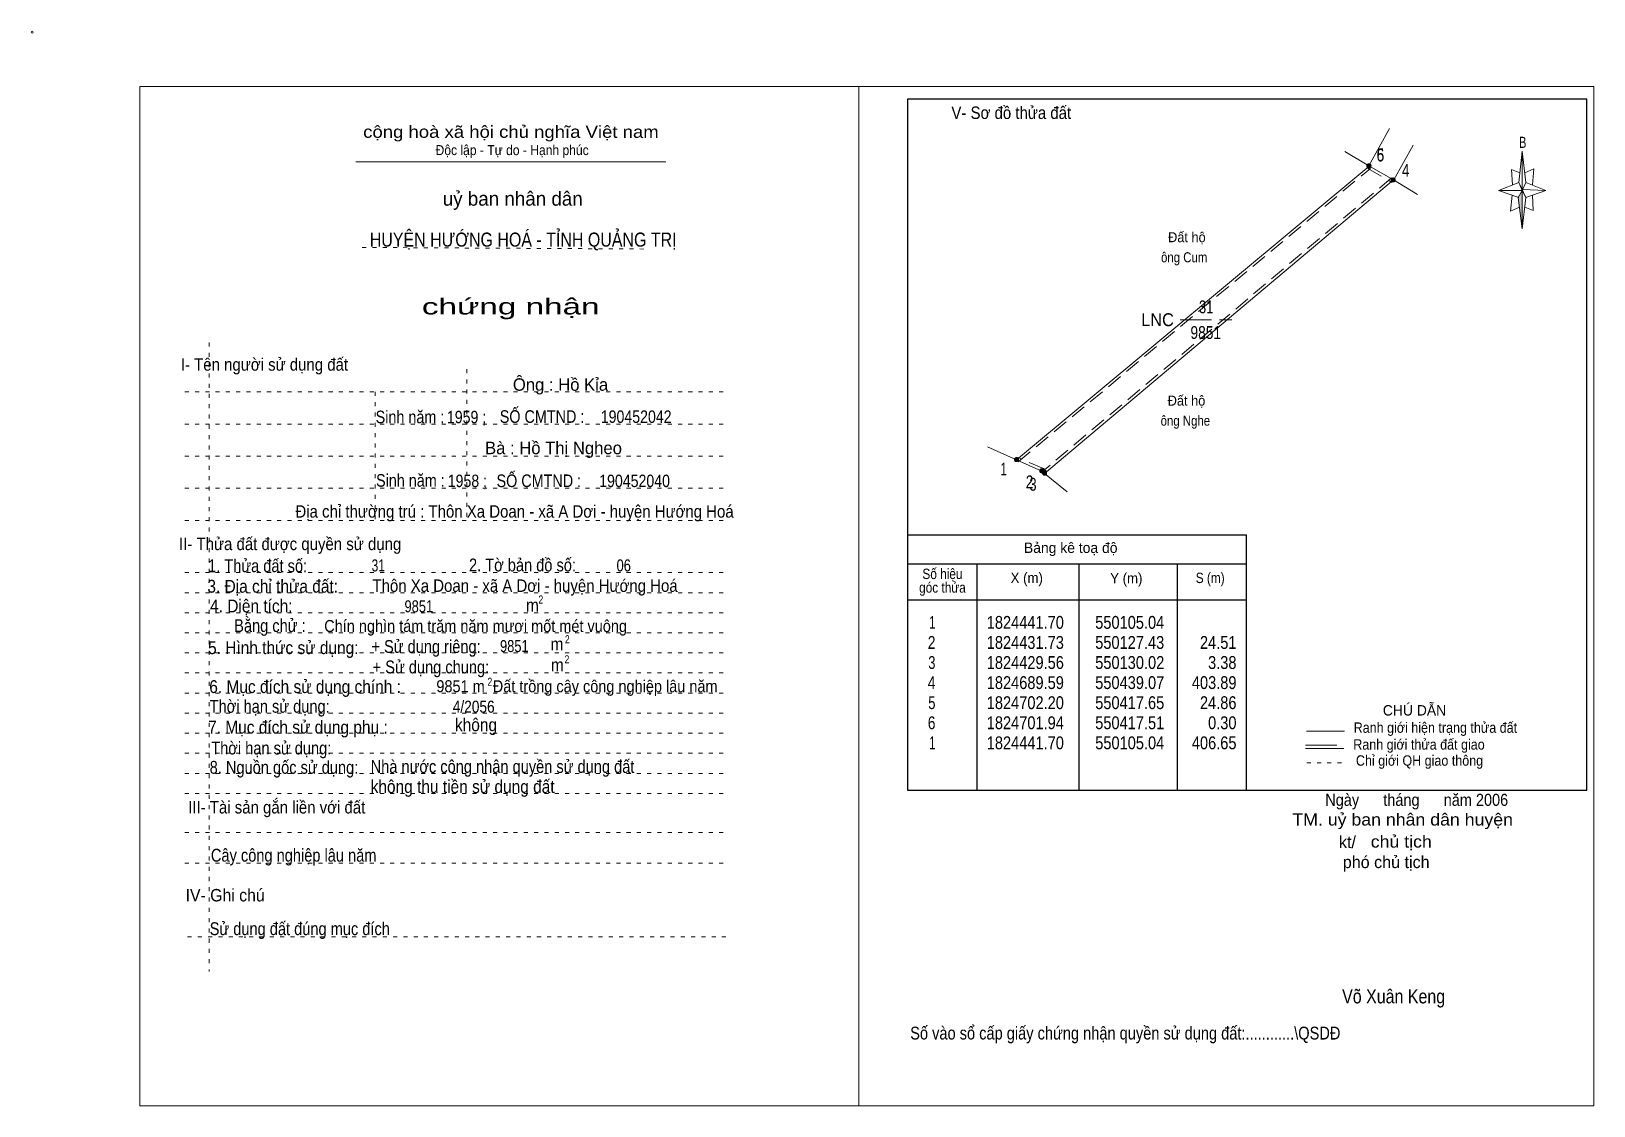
# Model space of a CAD drawing. Header units: centimetres. Extents: x -1.6 to 37.4, y -1.3 to 25.5.
import ezdxf
from ezdxf.enums import TextEntityAlignment as Align

# ---------------------------------------------------------------- set-up
doc = ezdxf.new("R2010")
doc.units = ezdxf.units.CM
doc.header["$LTSCALE"] = 0.13
for name, pattern in [('DOTTED', [1.5, 0.3, -1.2]), ('LONG_DASHED', [7.5, 6, -1.5]), ('MEDIUM_DASHED', [4.5, 3, -1.5])]:
    doc.linetypes.add(name, pattern=pattern)
for name, color, linetype, lineweight in [('1', 7, 'DOTTED', 13), ('10', 7, 'Continuous', 13), ('2', 7, 'Continuous', 25), ('3', 7, 'Continuous', 13), ('30', 7, 'Continuous', 13), ('32', 7, 'LONG_DASHED', 13), ('33', 7, 'LONG_DASHED', 13), ('35', 7, 'Continuous', 13)]:
    doc.layers.add(name, color=color, linetype=linetype, lineweight=lineweight)

msp = doc.modelspace()

# ---------------------------------------------------------------- hatches: boundary and pattern name
at = {"layer": '30'}
msp.add_hatch(color=256, dxfattribs=at).paths.add_polyline_path([(35.57, 21.53), (35.57, 20.57), (35.47, 21.35)])
at = {"layer": '32'}
for points in [[(31.7976, 22.1375, 1), (31.6976, 22.1375, 1)], [(31.8016, 22.1448, 1), (31.7016, 22.1448, 1)], [(32.4034, 21.7905, 1), (32.3034, 21.7905, 1)], [(23.0179, 14.8253, 1), (22.9179, 14.8253, 1)], [(23.647, 14.5452, 1), (23.547, 14.5452, 1)], [(23.7198, 14.4842, 1), (23.6198, 14.4842, 1)]]:
    msp.add_hatch(color=256, dxfattribs=at).paths.add_polyline_path(points)

# ---------------------------------------------------------------- linework, layer by layer
at = {"layer": '1', "linetype": 'Continuous'}
msp.add_line((6.51, 22.24), (14.23, 22.24), dxfattribs=at)
at = {"layer": '1'}
for p, q in [((6.67, 20.11), (13.82, 20.07)), ((2.86, 17.74), (2.86, 2.07)), ((9.28, 17.08), (9.28, 13.31)), ((2.25, 16.51), (15.75, 16.51)), ((6.99, 16.51), (6.99, 13.31)), ((2.25, 15.71), (15.75, 15.71)), ((2.25, 14.91), (15.75, 14.91)), ((2.25, 14.11), (15.75, 14.11)), ((2.25, 13.31), (15.75, 13.31)), ((2.25, 12.01), (15.75, 12.01)), ((2.25, 11.51), (15.75, 11.51)), ((2.25, 11.01), (15.75, 11.01)), ((2.25, 10.51), (15.75, 10.51)), ((2.25, 10.01), (15.75, 10.01)), ((2.25, 9.51), (15.75, 9.51)), ((2.25, 9.01), (15.75, 9.01)), ((2.25, 8.51), (15.75, 8.51)), ((2.25, 8.01), (15.75, 8.01)), ((2.25, 7.51), (15.75, 7.51)), ((2.25, 7.01), (15.75, 7.01)), ((2.25, 6.51), (15.75, 6.51)), ((2.25, 5.54), (15.75, 5.54)), ((2.25, 4.77), (15.75, 4.77)), ((2.32, 2.94), (15.82, 2.94))]:
    msp.add_line(p, q, dxfattribs=at)
at = {"layer": '10'}
for p, q in [((32.26, 23.07), (31.75, 22.14)), ((31.15, 22.5), (31.75, 22.14)), ((22.25, 15.14), (22.97, 14.82)), ((23.67, 14.48), (24.23, 14.02))]:
    msp.add_line(p, q, dxfattribs=at)
at = {"layer": '10', "linetype": 'MEDIUM_DASHED'}
for p, q in [((23.01, 14.77), (31.79, 22.08)), ((32.31, 21.84), (23.62, 14.53)), ((31.72, 22.08), (32.33, 21.73))]:
    msp.add_line(p, q, dxfattribs=at)
at = {"layer": '10'}
for points in [[(32.85, 22.66), (32.37, 21.79), (32.36, 21.79), (32.96, 21.43)], [(22.97, 14.82), (31.75, 22.13), (31.75, 22.14), (32.36, 21.79), (23.67, 14.48)], [(23.67, 14.48), (23.6, 14.54), (22.97, 14.82)]]:
    msp.add_lwpolyline(points, dxfattribs=at)
at = {"layer": '10', "linetype": 'MEDIUM_DASHED'}
msp.add_lwpolyline([(23.72, 14.53), (23.64, 14.6), (23, 14.88)], dxfattribs=at)
at = {"layer": '10'}
msp.add_circle((-1.55, 25.47), 0.025, dxfattribs=at)
at = {"layer": '2'}
for p, q in [((20.25, 12.95), (28.7, 12.95)), ((28.7, 6.59), (28.7, 12.95)), ((20.25, 12.23), (28.7, 12.23)), ((21.99, 6.59), (21.99, 12.23)), ((24.53, 10.89), (24.53, 12.23)), ((26.97, 12.23), (26.97, 6.59)), ((20.25, 11.33), (28.7, 11.33))]:
    msp.add_line(p, q, dxfattribs=at)
msp.add_lwpolyline([(37.18, 23.8), (20.25, 23.8), (20.25, 6.59), (37.18, 6.59)], close=True, dxfattribs=at)
msp.add_lwpolyline([(24.53, 6.59), (24.53, 10.39), (24.53, 10.89)], dxfattribs=at)
at = {"layer": '3'}
msp.add_line((19.04, 24.12), (19.04, -1.27), dxfattribs=at)
for points in [[(19.04, 24.12), (1.13, 24.12), (1.13, -1.27), (19.04, -1.27)], [(19.04, -1.27), (37.35, -1.27), (37.35, 24.12), (19.04, 24.12)]]:
    msp.add_lwpolyline(points, dxfattribs=at)
at = {"layer": '30'}
for p, q in [((35.48, 21.73), (35.57, 22.51)), ((35.48, 21.35), (34.98, 21.53)), ((35.66, 21.73), (36.16, 21.53)), ((35.82, 21.41), (35.84, 21.03)), ((35.66, 21.35), (35.57, 20.57)), ((35.84, 21.03), (35.63, 21.11))]:
    msp.add_line(p, q, dxfattribs=at)
for points in [[(35.57, 22.51), (35.66, 21.73), (35.57, 21.53)], [(35.57, 21.53), (34.98, 21.53), (35.48, 21.73), (35.66, 21.35), (36.16, 21.53), (35.57, 21.55)], [(35.57, 21.53), (35.57, 20.57), (35.47, 21.35)]]:
    msp.add_lwpolyline(points, close=True, dxfattribs=at)
for points in [[(35.51, 21.97), (35.3, 22.05), (35.33, 21.67)], [(35.63, 21.97), (35.86, 22.07), (35.82, 21.67)], [(35.57, 21.53), (35.48, 21.73), (34.98, 21.53)], [(35.32, 21.41), (35.28, 21.01), (35.5, 21.11)], [(35.57, 21.53), (35.66, 21.35), (36.16, 21.53)]]:
    msp.add_lwpolyline(points, dxfattribs=at)
at = {"layer": '32'}
for centre in [(31.7476, 22.1375), (31.7516, 22.1448), (32.3534, 21.7905), (22.9679, 14.8253), (23.597, 14.5452), (23.6698, 14.4842)]:
    msp.add_circle(centre, 0.05, dxfattribs=at)
at = {"layer": '33'}
msp.add_line((27.05, 18.31), (28.33, 18.31), dxfattribs=at)
at = {"layer": '35'}
for p, q in [((30.19, 8.06), (31.14, 8.06)), ((30.17, 7.63), (31.12, 7.63))]:
    msp.add_line(p, q, dxfattribs=at)
at = {"layer": '35', "linetype": 'LONG_DASHED'}
msp.add_line((30.17, 7.71), (31.12, 7.71), dxfattribs=at)
at = {"layer": '35', "linetype": 'DOTTED'}
msp.add_line((30.2, 7.27), (31.19, 7.27), dxfattribs=at)

# ---------------------------------------------------------------- texts
at = {"layer": '1'}
for s, height, width, p in [('V- Sơ đồ thửa đất', 0.31, 0.9, (22.84, 23.31)), ('cộng hoà xã hội chủ nghĩa Việt nam', 0.3, 1.15, (10.375, 22.84)), ('Độc lập - Tự do - Hạnh phúc', 0.25, 0.9, (10.405, 22.41)), ('chứng nhận', 0.4, 1.55, (10.37, 18.44)), ('I- Tên người sử dụng đất', 0.31, 0.9, (4.235, 17.04)), ('II- Thửa đất được quyền sử dụng', 0.31, 0.9, (4.875, 12.57)), ('III- Tài sản gắn liền với đất', 0.31, 0.9, (4.54, 6.01)), ('IV- Ghi chú', 0.31, 0.95, (3.255, 3.82))]:
    msp.add_text(s, height=height, dxfattribs=dict(at, width=width)).set_placement(p, align=Align.CENTER)
msp.add_text('uỷ ban nhân dân', height=0.35, dxfattribs=at).set_placement((10.42, 21.15), align=Align.CENTER)
at = {"layer": '10'}
for s, width, p in [('  Đất hộ', 0.95, (26.57, 20.24)), ('ông Cum', 0.85, (26.57, 19.74)), ('  Đất hộ', 0.95, (26.56, 16.17)), ('ông Nghe', 0.85, (26.56, 15.67))]:
    msp.add_text(s, height=0.25, dxfattribs=dict(at, width=width)).set_placement(p)
for s, height, p in [('Ông : Hồ Kỉa', 0.31, (11.61, 16.54)), ('Bà : Hồ Thị Ngheo', 0.31, (11.435, 14.96)), ('kt/ ', 0.3, (31.27, 5.15)), ('phó chủ tịch ', 0.3, (32.235, 4.65))]:
    msp.add_text(s, height=height, dxfattribs=at).set_placement(p, align=Align.CENTER)
for s, height, width, p in [('Sinh năm :', 0.3149, 0.85, (7.86, 15.73)), ('1959 ;', 0.31, 0.85, (9.27, 15.73)), ('SỐ CMTND :', 0.3149, 0.85, (11.15, 15.74)), ('190452042', 0.31, 0.85, (13.495, 15.74)), ('Sinh năm :', 0.3149, 0.85, (7.87, 14.15)), ('1958 ;', 0.31, 0.85, (9.29, 14.14)), ('SỐ CMTND :', 0.3149, 0.85, (11.07, 14.14)), ('190452040', 0.31, 0.85, (13.455, 14.14)), ('Địa chỉ thường trú : Thôn Xa Doan - xã A Dơi - huyện Hướng Hoá', 0.31, 0.9, (10.465, 13.38)), ('31', 0.3, 0.75, (7.07, 12.04)), ('06', 0.3, 0.8, (13.185, 12.04)), (' Thôn Xa Doan - xã A Dơi - huyện Hướng Hoá', 0.31, 0.9, (10.675, 11.53)), ('9851', 0.3, 0.8, (8.08, 11.02)), ('Chín nghìn tám trăm năm mươi mốt mét vuông ', 0.3, 0.9, (9.545, 10.53)), ('9851', 0.3, 0.8, (10.46, 10.03)), ('9851 m  Đất trồng cây công nghiệp lâu năm ', 0.3, 0.9, (12.07, 9.03)), ('4/2056 ', 0.3, 0.85, (9.495, 8.52)), ('Ngày      tháng      năm 2006', 0.3, 0.9, (32.94, 6.2)), ('TM. uỷ ban nhân dân huyện', 0.3, 1.1, (32.59, 5.71)), ('chủ tịch', 0.3, 1.1, (32.555, 5.16)), ('Võ Xuân Keng ', 0.35, 0.85, (32.42, 1.28))]:
    msp.add_text(s, height=height, dxfattribs=dict(at, width=width)).set_placement(p, align=Align.CENTER)
at = {"layer": '2'}
for s, height, width, p in [('HUYỆN HƯỚNG HOÁ - TỈNH QUẢNG TRỊ', 0.35, 0.85, (10.68, 20.13)), ('Số hiệu', 0.2591, 0.85, (21.125, 11.85)), ('3. Địa chỉ thửa đất:', 0.32, 0.9, (4.44, 11.51)), ('góc thửa', 0.2591, 0.85, (21.125, 11.51)), ('X (m)', 0.2591, 0.95, (23.225, 11.75)), ('Y (m)', 0.2591, 0.95, (25.705, 11.74)), ('S (m)', 0.2591, 0.85, (27.795, 11.75)), ('Số vào sổ cấp giấy chứng nhận quyền sử dụng đất:............\\QSDĐ', 0.32, 0.85, (25.68, 0.38))]:
    msp.add_text(s, height=height, dxfattribs=dict(at, width=width)).set_placement(p, align=Align.CENTER)
msp.add_text('Bảng kê toạ độ', height=0.2591, dxfattribs=at).set_placement((24.32, 12.5), align=Align.CENTER)
for s, height, width, p in [('1. Thửa đất số:', 0.32, 0.85, (2.83, 12.02)), ('2. Tờ bản đồ số:', 0.32, 0.85, (9.33, 12.04)), ('4. Diện tích:', 0.32, 0.9, (2.88, 11.02)), ('m', 0.32, 0.9, (10.75, 11.04)), ('2', 0.2, 0.8, (11.06, 11.24)), ('Bằng chử :', 0.32, 0.85, (3.48, 10.53)), ('5. Hình thức sử dụng:', 0.32, 0.9, (2.83, 9.98)), ('+ Sử dụng riêng:', 0.32, 0.85, (6.9, 10.01)), ('m', 0.32, 0.9, (11.36, 10.07)), ('2', 0.2, 0.8, (11.72, 10.25)), ('+ Sử dụng chung:', 0.32, 0.85, (6.93, 9.5)), ('m', 0.32, 0.9, (11.37, 9.55)), ('2', 0.2, 0.8, (11.71, 9.75)), ('6. Mục đích sử dụng chính : ', 0.32, 0.9, (2.86, 9.01)), ('2', 0.2, 0.8, (9.79, 9.19)), ('Thời hạn sử dụng: ', 0.32, 0.85, (2.87, 8.52)), ('7. Mục đích sử dụng phụ : ', 0.32, 0.9, (2.83, 8)), ('không', 0.32, 0.9, (8.98, 8.06)), ('Thời hạn sử dụng: ', 0.32, 0.85, (2.91, 7.48)), ('8. Nguồn gốc sử dụng: ', 0.32, 0.85, (2.87, 7)), ('Nhà nước công nhận quyền sử dụng đất ', 0.32, 0.85, (6.88, 7.02)), ('không thu tiền sử dụng đất', 0.32, 0.9, (6.88, 6.52)), ('Cây công nghiệp lâu năm', 0.32, 0.85, (2.9, 4.81)), ('Sử dụng đất đúng mục đích', 0.32, 0.85, (2.87, 2.98))]:
    msp.add_text(s, height=height, dxfattribs=dict(at, width=width)).set_placement(p)
at = {"layer": '30', "width": 0.75}
msp.add_text('B', height=0.2756, dxfattribs=at).set_placement((35.58, 22.59), align=Align.CENTER)
at = {"layer": '30'}
for s, width, p in [('1', 0.65, (20.95, 10.61)), ('1824441.70', 0.85, (24.15, 10.61)), ('550105.04', 0.85, (26.65, 10.61)), ('550105.04', 0.85, (26.65, 10.61)), ('2', 0.8, (20.95, 10.11)), ('1824431.73', 0.85, (24.15, 10.11)), ('550127.43', 0.85, (26.65, 10.11)), ('24.51', 0.85, (28.45, 10.11)), ('3', 0.75, (20.95, 9.61)), ('1824429.56', 0.85, (24.15, 9.61)), ('550130.02', 0.85, (26.65, 9.61)), ('3.38', 0.85, (28.45, 9.61)), ('4', 0.8, (20.95, 9.11)), ('1824689.59', 0.85, (24.15, 9.11)), ('550439.07', 0.85, (26.65, 9.11)), ('403.89', 0.85, (28.45, 9.11)), ('5', 0.75, (20.95, 8.61)), ('1824702.20', 0.85, (24.15, 8.61)), ('550417.65', 0.85, (26.65, 8.61)), ('24.86', 0.85, (28.45, 8.61)), ('6', 0.8, (20.95, 8.11)), ('1824701.94', 0.85, (24.15, 8.11)), ('550417.51', 0.85, (26.65, 8.11)), ('0.30', 0.85, (28.45, 8.11)), ('1', 0.65, (20.95, 7.61)), ('1824441.70', 0.85, (24.15, 7.61)), ('550105.04', 0.85, (26.65, 7.61)), ('406.65', 0.85, (28.45, 7.61))]:
    msp.add_text(s, height=0.32, dxfattribs=dict(at, width=width)).set_placement(p, align=Align.RIGHT)
at = {"layer": '32'}
for s, width, p in [('5', 0.75, (32.04, 22.26)), ('6', 0.8, (32.035, 22.25)), ('4', 0.8, (32.665, 21.87)), ('1', 0.65, (22.65, 14.43)), ('2', 0.8, (23.295, 14.11)), ('3', 0.75, (23.38, 14.05))]:
    msp.add_text(s, height=0.32, dxfattribs=dict(at, width=width)).set_placement(p, align=Align.CENTER)
at = {"layer": '33'}
for s, width, p in [('31', 0.75, (27.695, 18.47)), ('9851', 0.8, (27.685, 17.83))]:
    msp.add_text(s, height=0.32, dxfattribs=dict(at, width=width)).set_placement(p, align=Align.CENTER)
at = {"layer": '33', "width": 0.95}
msp.add_text('LNC', height=0.32, dxfattribs=at).set_placement((26.89, 18.15), align=Align.RIGHT)
at = {"layer": '35'}
msp.add_text('CHÚ DẪN', height=0.2591, dxfattribs=at).set_placement((32.885, 8.45), align=Align.CENTER)
at = {"layer": '35', "width": 0.9}
for s, p in [('Ranh giới hiện trạng thửa đất', (33.405, 8.02)), ('Ranh giới thửa đất giao ', (33.04, 7.6)), ('Chỉ giới QH giao thông', (33.01, 7.2))]:
    msp.add_text(s, height=0.2591, dxfattribs=at).set_placement(p, align=Align.CENTER)

doc.saveas('drawing.dxf')
